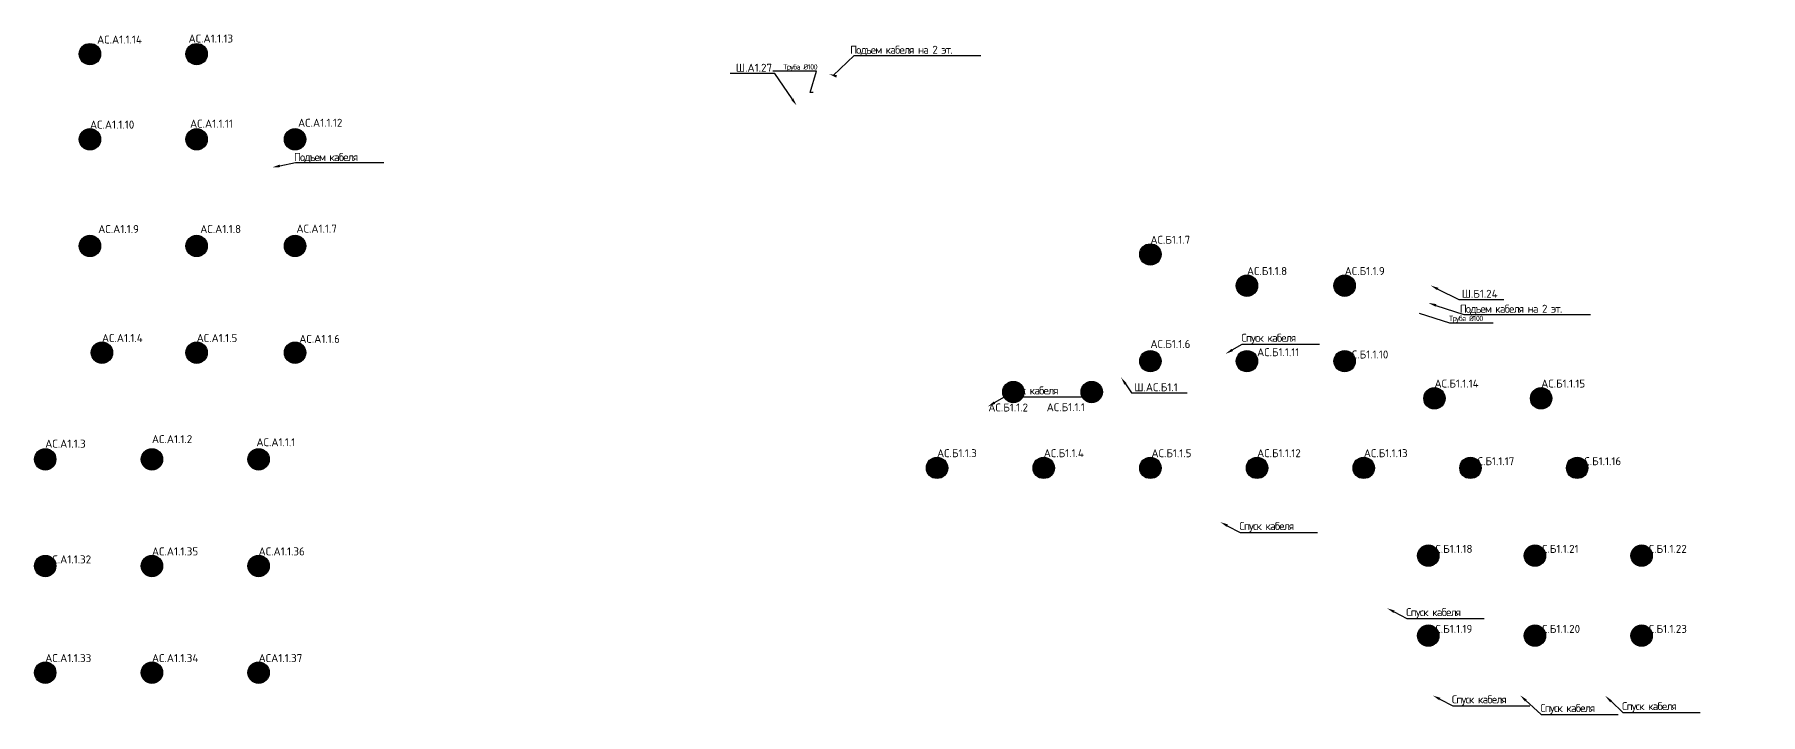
# Model space of a CAD drawing. Header units: millimetres. Extents: x 318 to 194121, y -24907 to 87574.
# Drawn here: x 129413 to 194121, y -6624 to 18869 of the extents above; entities that cross this region are included whole.
import ezdxf
from ezdxf import colors
from ezdxf.entities.mleader import LeaderData, LeaderLine
from ezdxf.enums import TextEntityAlignment as Align
from ezdxf.math import Vec2, Vec3

# ---------------------------------------------------------------- set-up
doc = ezdxf.new("R2010")
doc.units = ezdxf.units.MM
doc.layers.add('MS_озвучивание общественных мест', color=5, linetype='Continuous')
doc.styles.add('Текст 3', font='isocpeur.ttf', dxfattribs={"height": 3})
doc.styles.add('Текст 300', font='isocpeur.ttf', dxfattribs={"height": 300})

# ---------------------------------------------------------------- blocks, each defined once
blk = doc.blocks.new('колонка озвучивания общественных мест')
at = {"ltscale": 100, "true_color": 0xe8e8e8}
h = blk.add_hatch(color=254, dxfattribs=at)
h.dxf.hatch_style = 1
edge = h.paths.add_edge_path()
edge.add_arc((0, 0), 0.2, 0, 360)
at = {"layer": 'MS_озвучивание общественных мест', "color": 8, "lineweight": 30}
blk.add_circle((0, 0), 0.2, dxfattribs=at)
at = {"style": 'Текст 3'}
blk.add_attdef('ОБОЗНАЧЕНИЕ', (0, 0.2), '', height=3, dxfattribs=at)
blk = doc.blocks.new('_None')

msp = doc.modelspace()

# ---------------------------------------------------------------- block references
at = {"layer": 'MS_озвучивание общественных мест'}
ref = msp.add_blockref('колонка озвучивания общественных мест', (131491.5, 18133.3, 121.2), dxfattribs=dict(at, xscale=2000, yscale=2000, zscale=2000))
ref.add_attrib('ОБОЗНАЧЕНИЕ', 'АС.А1.1.14', dxfattribs={"layer": '0', "height": 300, "style": 'Текст 300'}).set_placement((131758.2, 18829.5, 121.2), align=Align.TOP_LEFT)
ref = msp.add_blockref('колонка озвучивания общественных мест', (135491.5, 18133.3, 121.2), dxfattribs=dict(at, xscale=2000, yscale=2000, zscale=2000))
ref.add_attrib('ОБОЗНАЧЕНИЕ', 'АС.А1.1.13', dxfattribs={"layer": '0', "height": 300, "style": 'Текст 300'}).set_placement((135188.5, 18867.8, 121.2), align=Align.TOP_LEFT)
ref = msp.add_blockref('колонка озвучивания общественных мест', (131491.5, 14940.3, 121.2), dxfattribs=dict(at, xscale=2000, yscale=2000, zscale=2000))
ref.add_attrib('ОБОЗНАЧЕНИЕ', 'АС.А1.1.10', dxfattribs={"layer": '0', "height": 300, "style": 'Текст 300'}).set_placement((131491.5, 15640.3, 121.2), align=Align.TOP_LEFT)
ref = msp.add_blockref('колонка озвучивания общественных мест', (135491.5, 14940.3, 121.2), dxfattribs=dict(at, xscale=2000, yscale=2000, zscale=2000))
ref.add_attrib('ОБОЗНАЧЕНИЕ', 'АС.А1.1.11', dxfattribs={"layer": '0', "height": 300, "style": 'Текст 300'}).set_placement((135243.6, 15676.3, 121.2), align=Align.TOP_LEFT)
ref = msp.add_blockref('колонка озвучивания общественных мест', (139180.9, 14940.3, 121.2), dxfattribs=dict(at, xscale=2000, yscale=2000, zscale=2000))
ref.add_attrib('ОБОЗНАЧЕНИЕ', 'АС.А1.1.12', dxfattribs={"layer": '0', "height": 300, "style": 'Текст 300'}).set_placement((139292.4, 15709.5, 121.2), align=Align.TOP_LEFT)
ref = msp.add_blockref('колонка озвучивания общественных мест', (131491.5, 10940.3, 121.2), dxfattribs=dict(at, xscale=2000, yscale=2000, zscale=2000))
ref.add_attrib('ОБОЗНАЧЕНИЕ', 'АС.А1.1.9', dxfattribs={"layer": '0', "height": 300, "style": 'Текст 300'}).set_placement((131800.5, 11725.1, 121.2), align=Align.TOP_LEFT)
ref = msp.add_blockref('колонка озвучивания общественных мест', (135491.5, 10940.3, 121.2), dxfattribs=dict(at, xscale=2000, yscale=2000, zscale=2000))
ref.add_attrib('ОБОЗНАЧЕНИЕ', 'АС.А1.1.8', dxfattribs={"layer": '0', "height": 300, "style": 'Текст 300'}).set_placement((135625, 11726, 121.2), align=Align.TOP_LEFT)
ref = msp.add_blockref('колонка озвучивания общественных мест', (139180.9, 10940.3, 121.2), dxfattribs=dict(at, xscale=2000, yscale=2000, zscale=2000))
ref.add_attrib('ОБОЗНАЧЕНИЕ', 'АС.А1.1.7', dxfattribs={"layer": '0', "height": 300, "style": 'Текст 300'}).set_placement((139232.9, 11740.1, 121.2), align=Align.TOP_LEFT)
ref = msp.add_blockref('колонка озвучивания общественных мест', (171248.8, 10622.2, 108), dxfattribs=dict(at, xscale=2000, yscale=2000, zscale=2000))
ref.add_attrib('ОБОЗНАЧЕНИЕ', 'АС.Б1.1.7', dxfattribs={"layer": '0', "height": 300, "style": 'Текст 300'}).set_placement((171248.8, 11322.2, 108), align=Align.TOP_LEFT)
ref = msp.add_blockref('колонка озвучивания общественных мест', (174866.9, 9451.7, 108), dxfattribs=dict(at, xscale=2000, yscale=2000, zscale=2000))
ref.add_attrib('ОБОЗНАЧЕНИЕ', 'АС.Б1.1.8', dxfattribs={"layer": '0', "height": 300, "style": 'Текст 300'}).set_placement((174866.9, 10151.7, 108), align=Align.TOP_LEFT)
ref = msp.add_blockref('колонка озвучивания общественных мест', (178532, 9451.7, 108), dxfattribs=dict(at, xscale=2000, yscale=2000, zscale=2000))
ref.add_attrib('ОБОЗНАЧЕНИЕ', 'АС.Б1.1.9', dxfattribs={"layer": '0', "height": 300, "style": 'Текст 300'}).set_placement((178532, 10151.7, 108), align=Align.TOP_LEFT)
ref = msp.add_blockref('колонка озвучивания общественных мест', (131939.4, 6940.3, 121.2), dxfattribs=dict(at, xscale=2000, yscale=2000, zscale=2000))
ref.add_attrib('ОБОЗНАЧЕНИЕ', 'АС.А1.1.4', dxfattribs={"layer": '0', "height": 300, "style": 'Текст 300'}).set_placement((131939.4, 7640.3, 121.2), align=Align.TOP_LEFT)
ref = msp.add_blockref('колонка озвучивания общественных мест', (135491.5, 6940.3, 121.2), dxfattribs=dict(at, xscale=2000, yscale=2000, zscale=2000))
ref.add_attrib('ОБОЗНАЧЕНИЕ', 'АС.А1.1.5', dxfattribs={"layer": '0', "height": 300, "style": 'Текст 300'}).set_placement((135491.5, 7640.3, 121.2), align=Align.TOP_LEFT)
ref = msp.add_blockref('колонка озвучивания общественных мест', (139180.9, 6940.3, 121.2), dxfattribs=dict(at, xscale=2000, yscale=2000, zscale=2000))
ref.add_attrib('ОБОЗНАЧЕНИЕ', 'АС.А1.1.6', dxfattribs={"layer": '0', "height": 300, "style": 'Текст 300'}).set_placement((139338.6, 7607.9, 121.2), align=Align.TOP_LEFT)
ref = msp.add_blockref('колонка озвучивания общественных мест', (171248.8, 6622.2, 108), dxfattribs=dict(at, xscale=2000, yscale=2000, zscale=2000))
ref.add_attrib('ОБОЗНАЧЕНИЕ', 'АС.Б1.1.6', dxfattribs={"layer": '0', "height": 300, "style": 'Текст 300'}).set_placement((171248.9, 7417.8, 163.2), align=Align.TOP_LEFT)
ref = msp.add_blockref('колонка озвучивания общественных мест', (174866.9, 6622.2, 108), dxfattribs=dict(at, xscale=2000, yscale=2000, zscale=2000))
ref.add_attrib('ОБОЗНАЧЕНИЕ', 'АС.Б1.1.11', dxfattribs={"layer": '0', "height": 300, "style": 'Текст 300'}).set_placement((175248.5, 7108.7, 108), align=Align.TOP_LEFT)
ref = msp.add_blockref('колонка озвучивания общественных мест', (178532, 6622.2, 108), dxfattribs=dict(at, xscale=2000, yscale=2000, zscale=2000))
ref.add_attrib('ОБОЗНАЧЕНИЕ', 'АС.Б1.1.10', dxfattribs={"layer": '0', "height": 300, "style": 'Текст 300'}).set_placement((178532, 7022.2, 108), align=Align.TOP_LEFT)
ref = msp.add_blockref('колонка озвучивания общественных мест', (166112.3, 5463.9), dxfattribs=dict(at, xscale=2000, yscale=2000, zscale=2000))
ref.add_attrib('ОБОЗНАЧЕНИЕ', 'АС.Б1.1.2', dxfattribs={"layer": '0', "height": 300, "style": 'Текст 300'}).set_placement((165172.3, 5034.7), align=Align.TOP_LEFT)
ref = msp.add_blockref('колонка озвучивания общественных мест', (169051.2, 5463.9), dxfattribs=dict(at, xscale=2000, yscale=2000, zscale=2000))
ref.add_attrib('ОБОЗНАЧЕНИЕ', 'АС.Б1.1.1', dxfattribs={"layer": '0', "height": 300, "style": 'Текст 300'}).set_placement((167360.1, 5045.9), align=Align.TOP_LEFT)
ref = msp.add_blockref('колонка озвучивания общественных мест', (181898.4, 5232.5, -20.5), dxfattribs=dict(at, xscale=2000, yscale=2000, zscale=2000))
ref.add_attrib('ОБОЗНАЧЕНИЕ', 'АС.Б1.1.14', dxfattribs={"layer": '0', "height": 300, "style": 'Текст 300'}).set_placement((181898.4, 5932.5, -20.5), align=Align.TOP_LEFT)
ref = msp.add_blockref('колонка озвучивания общественных мест', (185898.4, 5232.5, -20.5), dxfattribs=dict(at, xscale=2000, yscale=2000, zscale=2000))
ref.add_attrib('ОБОЗНАЧЕНИЕ', 'АС.Б1.1.15', dxfattribs={"layer": '0', "height": 300, "style": 'Текст 300'}).set_placement((185898.4, 5932.5, -20.5), align=Align.TOP_LEFT)
ref = msp.add_blockref('колонка озвучивания общественных мест', (129813.5, 2940.3, 121.2), dxfattribs=dict(at, xscale=2000, yscale=2000, zscale=2000))
ref.add_attrib('ОБОЗНАЧЕНИЕ', 'АС.А1.1.3', dxfattribs={"layer": '0', "height": 300, "style": 'Текст 300'}).set_placement((129813.5, 3678.8, 121.2), align=Align.TOP_LEFT)
ref = msp.add_blockref('колонка озвучивания общественных мест', (133813.5, 2940.3, 121.2), dxfattribs=dict(at, xscale=2000, yscale=2000, zscale=2000))
ref.add_attrib('ОБОЗНАЧЕНИЕ', 'АС.А1.1.2', dxfattribs={"layer": '0', "height": 300, "style": 'Текст 300'}).set_placement((133813.5, 3848.2, 121.2), align=Align.TOP_LEFT)
ref = msp.add_blockref('колонка озвучивания общественных мест', (137813.5, 2940.3, 121.2), dxfattribs=dict(at, xscale=2000, yscale=2000, zscale=2000))
ref.add_attrib('ОБОЗНАЧЕНИЕ', 'АС.А1.1.1', dxfattribs={"layer": '0', "height": 300, "style": 'Текст 300'}).set_placement((137732.6, 3733.7, 121.2), align=Align.TOP_LEFT)
ref = msp.add_blockref('колонка озвучивания общественных мест', (163248.8, 2622.2, 108), dxfattribs=dict(at, xscale=2000, yscale=2000, zscale=2000))
ref.add_attrib('ОБОЗНАЧЕНИЕ', 'АС.Б1.1.3', dxfattribs={"layer": '0', "height": 300, "style": 'Текст 300'}).set_placement((163248.8, 3322.2, 108), align=Align.TOP_LEFT)
ref = msp.add_blockref('колонка озвучивания общественных мест', (167248.8, 2622.2, 108), dxfattribs=dict(at, xscale=2000, yscale=2000, zscale=2000))
ref.add_attrib('ОБОЗНАЧЕНИЕ', 'АС.Б1.1.4', dxfattribs={"layer": '0', "height": 300, "style": 'Текст 300'}).set_placement((167248.8, 3322.2, 108), align=Align.TOP_LEFT)
ref = msp.add_blockref('колонка озвучивания общественных мест', (171248.8, 2622.2, 108), dxfattribs=dict(at, xscale=2000, yscale=2000, zscale=2000))
ref.add_attrib('ОБОЗНАЧЕНИЕ', 'АС.Б1.1.5', dxfattribs={"layer": '0', "height": 300, "style": 'Текст 300'}).set_placement((171287.6, 3320.3, 108), align=Align.TOP_LEFT)
ref = msp.add_blockref('колонка озвучивания общественных мест', (175248.8, 2622.2, 108), dxfattribs=dict(at, xscale=2000, yscale=2000, zscale=2000))
ref.add_attrib('ОБОЗНАЧЕНИЕ', 'АС.Б1.1.12', dxfattribs={"layer": '0', "height": 300, "style": 'Текст 300'}).set_placement((175248.8, 3322.2, 108), align=Align.TOP_LEFT)
ref = msp.add_blockref('колонка озвучивания общественных мест', (179248.8, 2622.2, 108), dxfattribs=dict(at, xscale=2000, yscale=2000, zscale=2000))
ref.add_attrib('ОБОЗНАЧЕНИЕ', 'АС.Б1.1.13', dxfattribs={"layer": '0', "height": 300, "style": 'Текст 300'}).set_placement((179248.8, 3322.2, 108), align=Align.TOP_LEFT)
ref = msp.add_blockref('колонка озвучивания общественных мест', (183248.8, 2622.2, 108), dxfattribs=dict(at, xscale=2000, yscale=2000, zscale=2000))
ref.add_attrib('ОБОЗНАЧЕНИЕ', 'АС.Б1.1.17', dxfattribs={"layer": '0', "height": 300, "style": 'Текст 300'}).set_placement((183248.8, 3022.2, 108), align=Align.TOP_LEFT)
ref = msp.add_blockref('колонка озвучивания общественных мест', (187248.8, 2622.2, 108), dxfattribs=dict(at, xscale=2000, yscale=2000, zscale=2000))
ref.add_attrib('ОБОЗНАЧЕНИЕ', 'АС.Б1.1.16', dxfattribs={"layer": '0', "height": 300, "style": 'Текст 300'}).set_placement((187248.8, 3022.2, 108), align=Align.TOP_LEFT)
ref = msp.add_blockref('колонка озвучивания общественных мест', (133813.5, -1059.7, 121.2), dxfattribs=dict(at, xscale=2000, yscale=2000, zscale=2000))
ref.add_attrib('ОБОЗНАЧЕНИЕ', 'АС.А1.1.35', dxfattribs={"layer": '0', "height": 300, "style": 'Текст 300'}).set_placement((133813.5, -359.7, 121.2), align=Align.TOP_LEFT)
ref = msp.add_blockref('колонка озвучивания общественных мест', (137813.5, -1059.7, 121.2), dxfattribs=dict(at, xscale=2000, yscale=2000, zscale=2000))
ref.add_attrib('ОБОЗНАЧЕНИЕ', 'АС.А1.1.36', dxfattribs={"layer": '0', "height": 300, "style": 'Текст 300'}).set_placement((137813.5, -359.7, 121.2), align=Align.TOP_LEFT)
ref = msp.add_blockref('колонка озвучивания общественных мест', (181665.6, -665.6, 152.3), dxfattribs=dict(at, xscale=2000, yscale=2000, zscale=2000))
ref.add_attrib('ОБОЗНАЧЕНИЕ', 'АС.Б1.1.18', dxfattribs={"layer": '0', "height": 300, "style": 'Текст 300'}).set_placement((181665.6, -265.6, 152.3), align=Align.TOP_LEFT)
ref = msp.add_blockref('колонка озвучивания общественных мест', (185665.6, -665.6, 152.3), dxfattribs=dict(at, xscale=2000, yscale=2000, zscale=2000))
ref.add_attrib('ОБОЗНАЧЕНИЕ', 'АС.Б1.1.21', dxfattribs={"layer": '0', "height": 300, "style": 'Текст 300'}).set_placement((185665.6, -265.6, 152.3), align=Align.TOP_LEFT)
ref = msp.add_blockref('колонка озвучивания общественных мест', (189665.6, -665.6, 152.3), dxfattribs=dict(at, xscale=2000, yscale=2000, zscale=2000))
ref.add_attrib('ОБОЗНАЧЕНИЕ', 'АС.Б1.1.22', dxfattribs={"layer": '0', "height": 300, "style": 'Текст 300'}).set_placement((189665.6, -265.6, 152.3), align=Align.TOP_LEFT)
ref = msp.add_blockref('колонка озвучивания общественных мест', (129813.5, -1059.7, 121.2), dxfattribs=dict(at, xscale=2000, yscale=2000, zscale=2000))
ref.add_attrib('ОБОЗНАЧЕНИЕ', 'АС.А1.1.32', dxfattribs={"layer": '0', "height": 300, "style": 'Текст 300'}).set_placement((129813.5, -659.7, 121.2), align=Align.TOP_LEFT)
ref = msp.add_blockref('колонка озвучивания общественных мест', (181665.6, -3665.6, 152.3), dxfattribs=dict(at, xscale=2000, yscale=2000, zscale=2000))
ref.add_attrib('ОБОЗНАЧЕНИЕ', 'АС.Б1.1.19', dxfattribs={"layer": '0', "height": 300, "style": 'Текст 300'}).set_placement((181665.6, -3265.6, 152.3), align=Align.TOP_LEFT)
ref = msp.add_blockref('колонка озвучивания общественных мест', (185665.6, -3665.6, 152.3), dxfattribs=dict(at, xscale=2000, yscale=2000, zscale=2000))
ref.add_attrib('ОБОЗНАЧЕНИЕ', 'АС.Б1.1.20', dxfattribs={"layer": '0', "height": 300, "style": 'Текст 300'}).set_placement((185665.6, -3265.6, 152.3), align=Align.TOP_LEFT)
ref = msp.add_blockref('колонка озвучивания общественных мест', (189665.6, -3665.6, 152.3), dxfattribs=dict(at, xscale=2000, yscale=2000, zscale=2000))
ref.add_attrib('ОБОЗНАЧЕНИЕ', 'АС.Б1.1.23', dxfattribs={"layer": '0', "height": 300, "style": 'Текст 300'}).set_placement((189665.6, -3265.6, 152.3), align=Align.TOP_LEFT)
ref = msp.add_blockref('колонка озвучивания общественных мест', (129813.5, -5059.7, 121.2), dxfattribs=dict(at, xscale=2000, yscale=2000, zscale=2000))
ref.add_attrib('ОБОЗНАЧЕНИЕ', 'АС.А1.1.33', dxfattribs={"layer": '0', "height": 300, "style": 'Текст 300'}).set_placement((129813.5, -4359.7, 121.2), align=Align.TOP_LEFT)
ref = msp.add_blockref('колонка озвучивания общественных мест', (133813.5, -5059.7, 121.2), dxfattribs=dict(at, xscale=2000, yscale=2000, zscale=2000))
ref.add_attrib('ОБОЗНАЧЕНИЕ', 'АС.А1.1.34', dxfattribs={"layer": '0', "height": 300, "style": 'Текст 300'}).set_placement((133813.5, -4359.7, 121.2), align=Align.TOP_LEFT)
ref = msp.add_blockref('колонка озвучивания общественных мест', (137813.5, -5059.7, 121.2), dxfattribs=dict(at, xscale=2000, yscale=2000, zscale=2000))
ref.add_attrib('ОБОЗНАЧЕНИЕ', 'АСА1.1.37', dxfattribs={"layer": '0', "height": 300, "style": 'Текст 300'}).set_placement((137813.5, -4359.7, 121.2), align=Align.TOP_LEFT)

# ---------------------------------------------------------------- leaders
at = {"layer": 'MS_озвучивание общественных мест', "color": 1}
ml = msp.add_multileader_mtext('Standard', dxfattribs=at)
ml.set_content('{\\T0.75;Подъем кабеля на 2 эт.}', color=1, style='Текст 300')
ml.set_leader_properties()
ml.build(insert=Vec2(0, 0))
ml.multileader.update_dxf_attribs({"text_left_attachment_type": 5, "text_right_attachment_type": 5, "arrow_head_size": 300})
ctx = ml.context
ctx.base_point, ctx.char_height, ctx.arrow_head_size, ctx.landing_gap_size, ctx.plane_origin = Vec3(160147.2, 18087.1), 300, 300, 100, Vec3(159324.1, 14451.6)
ctx.left_attachment, ctx.right_attachment, ctx.text_align_type = 5, 5, 1
notes = []
notes.append((ctx, [(0, (1, 1, 0), (160139.2, 18087.1), (1, 0), 8, [(0, [(159196.1, 17387), (159359.4, 17338)], 0, [])])]))
ctx.mtext.insert, ctx.mtext.width, ctx.mtext.defined_height, ctx.mtext.alignment, ctx.mtext.flow_direction = Vec3(161908.1, 18447.1), 8356.057, 281.8, 2, 5
at = {"layer": 'MS_озвучивание общественных мест', "color": 18, "true_color": 0x000000}
ml = msp.add_multileader_mtext('Standard', dxfattribs=at)
ml.set_content('{\\T0.75;Труба %%C100}', color=(0, 0, 0), style='Текст 300')
ml.set_leader_properties()
ml.set_arrow_properties(name='NONE')
ml.build(insert=Vec2(0, 0))
ml.multileader.update_dxf_attribs({"text_left_attachment_type": 5, "text_right_attachment_type": 5, "arrow_head_size": 300})
ctx = ml.context
ctx.base_point, ctx.char_height, ctx.arrow_head_size, ctx.landing_gap_size, ctx.plane_origin = Vec3(157516.4, 17495.9), 200, 300, 100, Vec3(158742.8, 12609.2)
ctx.left_attachment, ctx.right_attachment, ctx.text_align_type = 5, 5, 1
notes.append((ctx, [(1, (1, 1, 0), (158725.6, 17495.9), (-1, 0), 8, [(0, [(158603.9, 16697.8), (158498, 16700.6)], 0, [])])]))
ctx.mtext.insert, ctx.mtext.width, ctx.mtext.defined_height, ctx.mtext.alignment, ctx.mtext.flow_direction = Vec3(158117, 17755.9), 8356.057, 281.8, 2, 5
at = {"layer": 'MS_озвучивание общественных мест'}
ml = msp.add_multileader_mtext('Standard', dxfattribs=at)
ml.set_content('Ш.А1.27', color=256, style='Текст 300')
ml.set_leader_properties()
ml.build(insert=Vec2(0, 0))
ml.multileader.update_dxf_attribs({"text_left_attachment_type": 5, "text_right_attachment_type": 5, "arrow_head_size": 300})
ctx = ml.context
ctx.base_point, ctx.char_height, ctx.arrow_head_size, ctx.landing_gap_size, ctx.plane_origin = Vec3(155705.8, 17412.2), 300, 300, 100, Vec3(158264.2, 15745.9)
ctx.left_attachment, ctx.right_attachment, ctx.text_align_type = 5, 5, 2
notes.append((ctx, [(1, (1, 1, 0), (157173.8, 17412.2), (-1, 0), 8, [(0, [(157985.1, 16203.8)], 0, [])])]))
ctx.mtext.insert, ctx.mtext.alignment, ctx.mtext.flow_direction = Vec3(157065.8, 17772.2), 3, 5
at = {"layer": 'MS_озвучивание общественных мест', "color": 1}
ml = msp.add_multileader_mtext('Standard', dxfattribs=at)
ml.set_content('{\\T0.75;Подъем кабеля }', color=1, style='Текст 300')
ml.set_leader_properties()
ml.build(insert=Vec2(0, 0))
ml.multileader.update_dxf_attribs({"text_left_attachment_type": 5, "text_right_attachment_type": 5, "arrow_head_size": 300})
ctx = ml.context
ctx.base_point, ctx.char_height, ctx.arrow_head_size, ctx.landing_gap_size, ctx.plane_origin = Vec3(139211.6, 14065.5), 300, 300, 100, Vec3(138995.3, 9975.6)
ctx.left_attachment, ctx.right_attachment, ctx.text_align_type = 5, 5, 1
notes.append((ctx, [(0, (1, 1, 0), (139203.6, 14065.5), (1, 0), 8, [(1, [(138320.8, 13885.2)], 0, [])])]))
ctx.mtext.insert, ctx.mtext.width, ctx.mtext.defined_height, ctx.mtext.alignment, ctx.mtext.flow_direction = Vec3(140329.8, 14425.5), 8356.057, 281.8, 2, 5
at = {"layer": 'MS_озвучивание общественных мест'}
ml = msp.add_multileader_mtext('Standard', dxfattribs=at)
ml.set_content('Ш.Б1.24', color=256, style='Текст 300')
ml.set_leader_properties()
ml.build(insert=Vec2(0, 0))
ml.multileader.update_dxf_attribs({"text_left_attachment_type": 5, "text_right_attachment_type": 5, "arrow_head_size": 300})
ctx = ml.context
ctx.base_point, ctx.char_height, ctx.arrow_head_size, ctx.landing_gap_size, ctx.plane_origin = Vec3(182818.7, 8937.6), 300, 300, 100, Vec3(181920.4, 9555.9)
ctx.left_attachment, ctx.right_attachment = 5, 5
notes.append((ctx, [(0, (1, 1, 0), (182810.7, 8937.6), (1, 0), 8, [(0, [(181755.3, 9460.4)], 0, [])])]))
ctx.mtext.insert, ctx.mtext.flow_direction = Vec3(182918.7, 9297.6), 5
at = {"layer": 'MS_озвучивание общественных мест', "color": 18, "true_color": 0x000000}
ml = msp.add_multileader_mtext('Standard', dxfattribs=at)
ml.set_content('{\\T0.75;Труба %%C100}', color=(0, 0, 0), style='Текст 300')
ml.set_leader_properties()
ml.set_arrow_properties(name='NONE')
ml.build(insert=Vec2(0, 0))
ml.multileader.update_dxf_attribs({"text_left_attachment_type": 5, "text_right_attachment_type": 5, "arrow_head_size": 300})
ctx = ml.context
ctx.base_point, ctx.char_height, ctx.arrow_head_size, ctx.landing_gap_size, ctx.plane_origin = Vec3(182474.1, 8064.6, -13.2), 200, 300, 100, Vec3(181651.1, 4429.1, -13.2)
ctx.left_attachment, ctx.right_attachment, ctx.text_align_type = 5, 5, 1
notes.append((ctx, [(0, (1, 1, 0), (182466.1, 8064.6, -13.2), (1, 0), 8, [(0, [(181323.2, 8420.4, -13.2)], 0, [])])]))
ctx.mtext.insert, ctx.mtext.width, ctx.mtext.defined_height, ctx.mtext.alignment, ctx.mtext.flow_direction = Vec3(183074.7, 8324.6, -13.2), 8356.057, 281.8, 2, 5
at = {"layer": 'MS_озвучивание общественных мест', "color": 1}
ml = msp.add_multileader_mtext('Standard', dxfattribs=at)
ml.set_content('{\\T0.75;Подъем кабеля на 2 эт.}', color=1, style='Текст 300')
ml.set_leader_properties()
ml.build(insert=Vec2(0, 0))
ml.multileader.update_dxf_attribs({"text_left_attachment_type": 5, "text_right_attachment_type": 5, "arrow_head_size": 300})
ctx = ml.context
ctx.base_point, ctx.char_height, ctx.arrow_head_size, ctx.landing_gap_size, ctx.plane_origin = Vec3(183003.3, 8377.5, -13.2), 300, 300, 100, Vec3(182180.3, 4742, -13.2)
ctx.left_attachment, ctx.right_attachment, ctx.text_align_type = 5, 5, 1
notes.append((ctx, [(0, (1, 1, 0), (182995.3, 8377.5, -13.2), (1, 0), 8, [(1, [(181668.4, 8807.4, -13.2)], 0, [])])]))
ctx.mtext.insert, ctx.mtext.width, ctx.mtext.defined_height, ctx.mtext.alignment, ctx.mtext.flow_direction = Vec3(184764.2, 8737.5, -13.2), 8356.057, 281.8, 2, 5
ml = msp.add_multileader_mtext('Standard', dxfattribs=at)
ml.set_content('{\\T0.75;Спуск кабеля }', color=1, style='Текст 300')
ml.set_leader_properties()
ml.build(insert=Vec2(0, 0))
ml.multileader.update_dxf_attribs({"text_left_attachment_type": 5, "text_right_attachment_type": 5, "arrow_head_size": 300})
ctx = ml.context
ctx.base_point, ctx.char_height, ctx.arrow_head_size, ctx.landing_gap_size, ctx.plane_origin = Vec3(174698.1, 7259.5), 300, 300, 100, Vec3(174397.4, 3005.3)
ctx.left_attachment, ctx.right_attachment, ctx.text_align_type = 5, 5, 1
notes.append((ctx, [(0, (1, 1, 0), (174690.1, 7259.5), (1, 0), 8, [(1, [(174060.6, 6892.4)], 0, [])])]))
ctx.mtext.insert, ctx.mtext.width, ctx.mtext.defined_height, ctx.mtext.alignment, ctx.mtext.flow_direction = Vec3(175672.2, 7649.5), 8356.057, 281.8, 2, 5
at = {"layer": 'MS_озвучивание общественных мест'}
ml = msp.add_multileader_mtext('Standard', dxfattribs=at)
ml.set_content('Ш.АС.Б1.1', color=256, style='Текст 300')
ml.set_leader_properties()
ml.build(insert=Vec2(0, 0))
ml.multileader.update_dxf_attribs({"text_left_attachment_type": 5, "text_right_attachment_type": 5, "arrow_head_size": 300})
ctx = ml.context
ctx.base_point, ctx.char_height, ctx.arrow_head_size, ctx.landing_gap_size, ctx.plane_origin = Vec3(170543, 5434.4), 300, 300, 100, Vec3(169478.7, 5978.8)
ctx.left_attachment, ctx.right_attachment = 5, 5
notes.append((ctx, [(0, (1, 1, 0), (170535, 5434.4), (1, 0), 8, [(0, [(170148.1, 6017.6)], 0, [])])]))
ctx.mtext.insert, ctx.mtext.flow_direction = Vec3(170643, 5794.4), 5
at = {"layer": 'MS_озвучивание общественных мест', "color": 1}
ml = msp.add_multileader_mtext('Standard', dxfattribs=at)
ml.set_content('{\\T0.75;Спуск кабеля }', color=1, style='Текст 300')
ml.set_leader_properties()
ml.build(insert=Vec2(0, 0))
ml.multileader.update_dxf_attribs({"text_left_attachment_type": 5, "text_right_attachment_type": 5, "arrow_head_size": 300})
ctx = ml.context
ctx.base_point, ctx.char_height, ctx.arrow_head_size, ctx.landing_gap_size, ctx.plane_origin = Vec3(165784.5, 5283.4, -24.7), 300, 300, 100, Vec3(165483.8, 1029.3, -24.7)
ctx.left_attachment, ctx.right_attachment, ctx.text_align_type = 5, 5, 1
notes.append((ctx, [(0, (1, 1, 0), (165776.5, 5283.4, -24.7), (1, 0), 8, [(1, [(165147, 4916.4, -24.7)], 0, [])])]))
ctx.mtext.insert, ctx.mtext.width, ctx.mtext.defined_height, ctx.mtext.alignment, ctx.mtext.flow_direction = Vec3(166758.6, 5673.4, -24.7), 8356.057, 281.8, 2, 5
ml = msp.add_multileader_mtext('Standard', dxfattribs=at)
ml.set_content('{\\T0.75;Спуск кабеля }', color=1, style='Текст 300')
ml.set_leader_properties()
ml.build(insert=Vec2(0, 0))
ml.multileader.update_dxf_attribs({"text_left_attachment_type": 5, "text_right_attachment_type": 5, "arrow_head_size": 300})
ctx = ml.context
ctx.base_point, ctx.char_height, ctx.arrow_head_size, ctx.landing_gap_size, ctx.plane_origin = Vec3(174623.2, 203.6), 300, 300, 100, Vec3(174378.6, -3472.4)
ctx.left_attachment, ctx.right_attachment, ctx.text_align_type = 5, 5, 1
notes.append((ctx, [(0, (1, 1, 0), (174615.2, 203.6), (1, 0), 8, [(1, [(173866.7, 592.9)], 0, [])])]))
ctx.mtext.insert, ctx.mtext.width, ctx.mtext.defined_height, ctx.mtext.alignment, ctx.mtext.flow_direction = Vec3(175597.3, 593.6), 8356.057, 281.8, 2, 5
ml = msp.add_multileader_mtext('Standard', dxfattribs=at)
ml.set_content('{\\T0.75;Спуск кабеля }', color=1, style='Текст 300')
ml.set_leader_properties()
ml.build(insert=Vec2(0, 0))
ml.multileader.update_dxf_attribs({"text_left_attachment_type": 5, "text_right_attachment_type": 5, "arrow_head_size": 300})
ctx = ml.context
ctx.base_point, ctx.char_height, ctx.arrow_head_size, ctx.landing_gap_size, ctx.plane_origin = Vec3(180875.7, -3026.1), 300, 300, 100, Vec3(180631.2, -6702.1)
ctx.left_attachment, ctx.right_attachment, ctx.text_align_type = 5, 5, 1
notes.append((ctx, [(0, (1, 1, 0), (180867.7, -3026.1), (1, 0), 8, [(1, [(180119.3, -2636.7)], 0, [])])]))
ctx.mtext.insert, ctx.mtext.width, ctx.mtext.defined_height, ctx.mtext.alignment, ctx.mtext.flow_direction = Vec3(181849.8, -2636.1), 8356.057, 281.8, 2, 5
ml = msp.add_multileader_mtext('Standard', dxfattribs=at)
ml.set_content('{\\T0.75;Спуск кабеля }', color=1, style='Текст 300')
ml.set_leader_properties()
ml.build(insert=Vec2(0, 0))
ml.multileader.update_dxf_attribs({"text_left_attachment_type": 5, "text_right_attachment_type": 5, "arrow_head_size": 300})
ctx = ml.context
ctx.base_point, ctx.char_height, ctx.arrow_head_size, ctx.landing_gap_size, ctx.plane_origin = Vec3(182589.3, -6296.9), 300, 300, 100, Vec3(182344.7, -9972.9)
ctx.left_attachment, ctx.right_attachment, ctx.text_align_type = 5, 5, 1
notes.append((ctx, [(0, (1, 1, 0), (182581.3, -6296.9), (1, 0), 8, [(1, [(181832.9, -5907.5)], 0, [])])]))
ctx.mtext.insert, ctx.mtext.width, ctx.mtext.defined_height, ctx.mtext.alignment, ctx.mtext.flow_direction = Vec3(183563.4, -5906.9), 8356.057, 281.8, 2, 5
ml = msp.add_multileader_mtext('Standard', dxfattribs=at)
ml.set_content('{\\T0.75;Спуск кабеля }', color=1, style='Текст 300')
ml.set_leader_properties()
ml.build(insert=Vec2(0, 0))
ml.multileader.update_dxf_attribs({"text_left_attachment_type": 5, "text_right_attachment_type": 5, "arrow_head_size": 300})
ctx = ml.context
ctx.base_point, ctx.char_height, ctx.arrow_head_size, ctx.landing_gap_size, ctx.plane_origin = Vec3(185905.3, -6620.3), 300, 300, 100, Vec3(185618.2, -9966.9)
ctx.left_attachment, ctx.right_attachment, ctx.text_align_type = 5, 5, 1
notes.append((ctx, [(0, (1, 1, 0), (185897.3, -6620.3), (1, 0), 8, [(1, [(185106.3, -5901.5)], 0, [])])]))
ctx.mtext.insert, ctx.mtext.width, ctx.mtext.defined_height, ctx.mtext.alignment, ctx.mtext.flow_direction = Vec3(186879.4, -6230.3), 8356.057, 281.8, 2, 5
ml = msp.add_multileader_mtext('Standard', dxfattribs=at)
ml.set_content('{\\T0.75;Спуск кабеля }', color=1, style='Текст 300')
ml.set_leader_properties()
ml.build(insert=Vec2(0, 0))
ml.multileader.update_dxf_attribs({"text_left_attachment_type": 5, "text_right_attachment_type": 5, "arrow_head_size": 300})
ctx = ml.context
ctx.base_point, ctx.char_height, ctx.arrow_head_size, ctx.landing_gap_size, ctx.plane_origin = Vec3(188969.3, -6550), 300, 300, 100, Vec3(188811.6, -9989.9)
ctx.left_attachment, ctx.right_attachment, ctx.text_align_type = 5, 5, 1
notes.append((ctx, [(0, (1, 1, 0), (188961.3, -6550), (1, 0), 8, [(1, [(188299.7, -5924.5)], 0, [])])]))
ctx.mtext.insert, ctx.mtext.width, ctx.mtext.defined_height, ctx.mtext.alignment, ctx.mtext.flow_direction = Vec3(189943.4, -6160), 8356.057, 281.8, 2, 5
for ctx, leaders in notes:
    for number, flags, end, landing, length, lines in leaders:
        leader = LeaderData()
        leader.index, (leader.has_last_leader_line, leader.has_dogleg_vector, leader.attachment_direction) = number, flags
        leader.last_leader_point, leader.dogleg_vector, leader.dogleg_length = Vec3(end), Vec3(landing), length
        for number, points, colour, breaks in lines:
            line = LeaderLine()
            line.index, line.vertices, line.color, line.breaks = number, Vec3.list(points), colors.encode_raw_color(colour), breaks
            leader.lines.append(line)
        ctx.leaders.append(leader)

doc.saveas('drawing.dxf')
